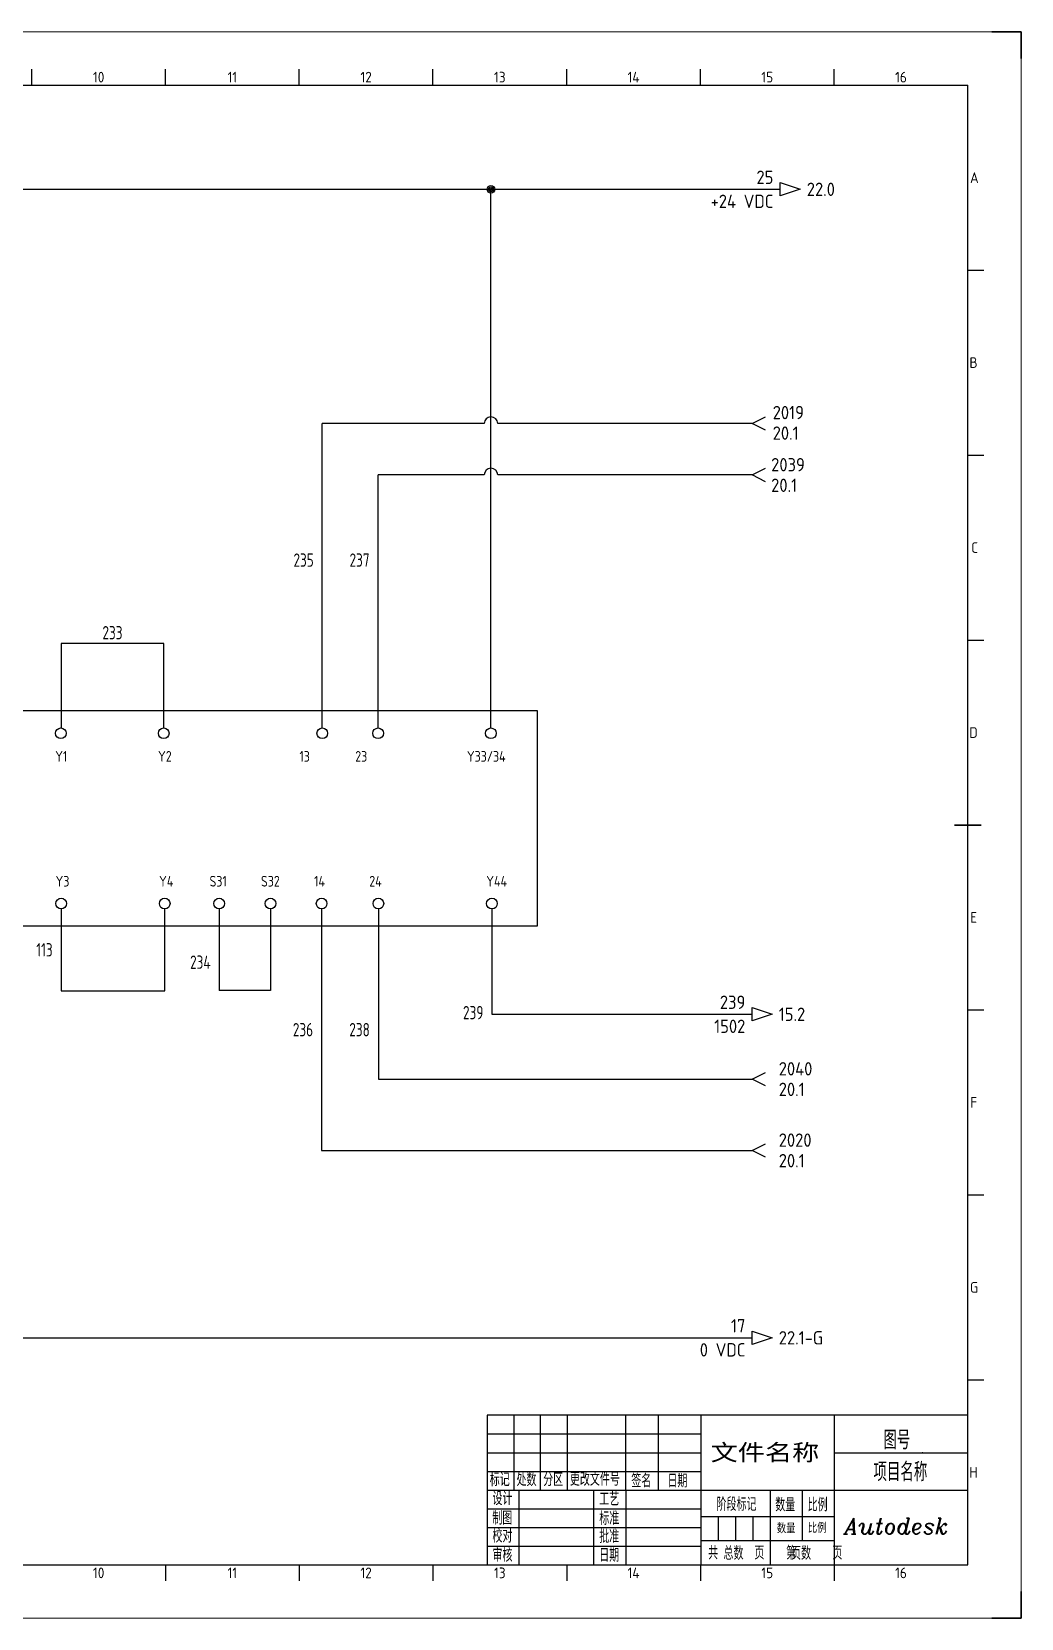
# Model space of a CAD drawing. Header units: millimetres. Extents: x 0 to 841, y 0 to 594.
# Drawn here: x 471 to 841, y 0 to 594 of the extents above; entities that cross this region are included whole.
import ezdxf
from ezdxf.enums import TextEntityAlignment as Align

# ---------------------------------------------------------------- set-up
doc = ezdxf.new("R2010")
doc.units = ezdxf.units.MM
doc.header["$LTSCALE"] = 12
for name, color, linetype in [('AE_BOR', 1, 'Continuous'), ('BLK_16.0mm^2', 7, 'Continuous'), ('BLU_1.0mm^2', 5, 'Continuous'), ('DESC', 150, 'Continuous'), ('GRN_2.5mm^2', 3, 'Continuous'), ('GRY_1.5mm^2', 9, 'Continuous'), ('LOC', 8, 'Continuous'), ('SYMS', 7, 'Continuous'), ('TAGS', 150, 'Continuous'), ('TERMS', 123, 'Continuous'), ('WIRENO', 72, 'Continuous'), ('WIREREF', 52, 'Continuous'), ('XREF', 7, 'Continuous'), ('图框_外框线', 7, 'Continuous'), ('图框_标题栏属性', 1, 'Continuous'), ('图框_标题栏文字', 6, 'Continuous')]:
    doc.layers.add(name, color=color, linetype=linetype)
doc.styles.get("Standard").update_dxf_attribs({"font": 'txt.shx', "bigfont": 'gbcbig.shx'})
doc.styles.add('WD', font='romans.shx', dxfattribs={"bigfont": 'gbcbig.shx'})
doc.styles.add('WD_IEC', font='isocp2.shx', dxfattribs={"width": 0.9, "height": 4, "bigfont": 'gbcbig.shx'})
doc.styles.add('工程字', font='gbenor.shx', dxfattribs={"bigfont": 'gbcbig.shx'})

# ---------------------------------------------------------------- blocks, each defined once
blk = doc.blocks.new('gb_a1')
for p, q in [((20, 574), (821, 574)), ((821, 20), (821, 574)), ((20, 20), (821, 20))]:
    blk.add_line(p, q)
at = {"layer": 'AE_BOR', "color": 1, "lineweight": 15}
for p, q in [((0, 594), (841, 594)), ((841, 594), (841, 0)), ((841, 0), (0, 0))]:
    blk.add_line(p, q, dxfattribs=at)
at = {"layer": 'AE_BOR', "lineweight": 30}
for p, q in [((841, 594), (830, 594)), ((841, 584), (841, 594)), ((841, 0), (841, 10)), ((841, 0), (830, 0))]:
    blk.add_line(p, q, dxfattribs=at)
at = {"layer": 'AE_BOR'}
for p, q in [((470.5625, 574), (470.5625, 580)), ((520.625, 574), (520.625, 580)), ((570.6875, 574), (570.6875, 580)), ((620.75, 574), (620.75, 580)), ((670.8125, 574), (670.8125, 580)), ((720.875, 574), (720.875, 580)), ((770.9375, 574), (770.9375, 580)), ((821, 504.75), (827, 504.75)), ((821, 435.5), (827, 435.5)), ((821, 366.25), (827, 366.25)), ((821, 227.75), (827, 227.75)), ((821, 158.5), (827, 158.5)), ((821, 89.25), (827, 89.25)), ((520.625, 20), (520.625, 14)), ((570.6875, 20), (570.6875, 14)), ((620.75, 20), (620.75, 14)), ((670.8125, 20), (670.8125, 14)), ((720.875, 20), (720.875, 14)), ((770.9375, 20), (770.9375, 14))]:
    blk.add_line(p, q, dxfattribs=at)
at = {"layer": 'AE_BOR', "color": 2, "lineweight": 30}
blk.add_line((816, 297), (826, 297), dxfattribs=at)
at = {"layer": 'AE_BOR', "style": 'WD_IEC'}
for s, p in [('10', (495.59375, 575)), ('11', (545.65625, 575)), ('12', (595.71875, 575)), ('13', (645.78125, 575)), ('14', (695.84375, 575)), ('15', (745.90625, 575)), ('16', (795.96875, 575)), ('10', (495.59375, 15)), ('11', (545.65625, 15)), ('12', (595.71875, 15)), ('13', (645.78125, 15)), ('14', (695.84375, 15)), ('15', (745.90625, 15)), ('16', (795.96875, 15))]:
    blk.add_text(s, height=4, dxfattribs=at).set_placement(p, align=Align.CENTER)
for s, p in [('A', (825.04762, 539.375)), ('B', (824.66667, 470.125)), ('C', (824.85714, 400.875)), ('D', (824.66667, 331.625)), ('E', (824.47619, 262.375)), ('F', (824.47619, 193.125)), ('G', (824.85714, 123.875)), ('H', (824.66667, 54.625))]:
    blk.add_text(s, height=4, dxfattribs=at).set_placement(p, align=Align.MIDDLE_RIGHT)
blk = doc.blocks.new('VDV1_28')
for centre in [(14.88, 72.25), (34.25, 72.25), (55.25, 72.25), (74.38, 72.25), (95.62, 72.25), (116.62, 72.25), (158.62, 72.25), (197.12, 72.25), (256.5, 72.25), (277.38, 72.25), (319.62, 72.25), (14.88, 8.5), (34, 8.5), (74.75, 8.5), (96, 8.5), (117, 8.5), (158.75, 8.5), (197.5, 8.5), (217.88, 8.5), (237.12, 8.5), (256.25, 8.5), (277.5, 8.5), (320, 8.5)]:
    blk.add_circle(centre, 2)
at = {"layer": 'BLK_16.0mm^2'}
blk.add_line((197.5, 6.5), (197.5, 6.5), dxfattribs=at)
at = {"layer": 'SYMS'}
for p, q in [((0, 80.75), (337, 80.75)), ((0, 0), (0, 80.75)), ((337, 80.75), (337, 0)), ((337, 0), (0, 0))]:
    blk.add_line(p, q, dxfattribs=at)
at = {"style": 'WD_IEC', "flags": 1}
for tag, p, height in [('X4TERM01', (12.88, 72.25), 0.256), ('X2TERM01', (14.88, 74.25), 0.256), ('X2TERM02', (34.25, 74.25), 0.256), ('X2TERM03', (55.25, 74.25), 0.256), ('X2TERM04', (74.38, 74.25), 0.256), ('X2TERM05', (95.62, 74.25), 0.256), ('X2TERM06', (116.62, 74.25), 0.256), ('X2TERM07', (158.62, 74.25), 0.256), ('X2TERM08', (197.12, 74.25), 0.256), ('X2TERM09', (256.5, 74.25), 0.256), ('X2TERM10', (277.38, 74.25), 0.256), ('X2TERM11', (319.62, 74.25), 0.256), ('X1TERM11', (321.62, 72.25), 0.256), ('X4TERM12', (12.88, 8.5), 0.256), ('X8TERM12', (14.88, 6.5), 0.256), ('X8TERM13', (34, 6.5), 0.256), ('X8TERM14', (74.75, 6.5), 0.256), ('X8TERM15', (96, 6.5), 0.256), ('X8TERM16', (117, 6.5), 0.256), ('X8TERM17', (158.75, 6.5), 0.256), ('X8TERM18', (197.5, 6.5), 0.256), ('X8TERM19', (217.88, 6.5), 0.256), ('X8TERM20', (237.12, 6.5), 0.256), ('X8TERM21', (256.25, 6.5), 0.256), ('X8TERM22', (277.5, 6.5), 0.256), ('X8TERM23', (320, 6.5), 0.256), ('X1TERM23', (322, 8.5), 0.256), ('FAMILY', (0, 0), 0.02), ('CAT', (0, 0), 0.02), ('MFG', (0, 0), 0.02), ('ASSYCODE', (0, 0), 0.02)]:
    blk.add_attdef(tag, p, '', height=height, dxfattribs=at)
at = {"style": 'WD_IEC'}
for tag, p in [('DESC1', (345.5, 44.62)), ('DESC2', (345.5, 38.25)), ('INST', (346.29, 29.39)), ('LOC', (347.11, 23.3))]:
    blk.add_attdef(tag, p, '', height=4, dxfattribs=at)
blk.add_attdef('TAG1', text='', height=4, dxfattribs=at).set_placement((21, 38.25), align=Align.CENTER)
at = {"layer": 'SYMS', "style": 'WD_IEC'}
for tag, p in [('TERM01', (12.88, 61.62)), ('TERM02', (32.12, 61.62)), ('TERM03', (53.12, 61.62)), ('TERM04', (72.25, 61.62)), ('TERM05', (93.5, 61.62)), ('TERM06', (114.5, 61.62)), ('TERM07', (156.5, 61.62)), ('TERM08', (195, 61.62)), ('TERM09', (247.95, 61.62)), ('TERM10', (268.83, 61.62)), ('TERM11', (310.62, 61.62)), ('TERM12', (10.62, 14.88)), ('TERM13', (29.75, 14.88)), ('TERM14', (63.88, 14.88)), ('TERM15', (92.12, 14.88)), ('TERM16', (113.12, 14.88)), ('TERM17', (156.62, 14.88)), ('TERM18', (195.38, 14.88)), ('TERM19', (214.27, 14.88)), ('TERM20', (233.52, 14.88)), ('TERM21', (253.43, 14.88)), ('TERM22', (274.08, 14.88)), ('TERM23', (317.88, 14.88))]:
    blk.add_attdef(tag, p, '', height=4, dxfattribs=at)
blk = doc.blocks.new('HA1X1Y')
blk.add_lwpolyline([(2.5, -1.25), (0, 0), (2.5, 1.25)])
at = {"style": 'WD_IEC'}
blk.add_attdef('DESC1', (5, 0.675), '', height=2.5, dxfattribs=at)
at = {"style": 'WD_IEC', "flags": 1}
blk.add_attdef('X4TERM01', (0, 0), '', height=0.32, dxfattribs=at)
at = {"style": 'WD_IEC'}
blk.add_attdef('DESC2', text='', height=2.5, dxfattribs=at).set_placement((5, -0.675), align=Align.TOP_LEFT)
blk = doc.blocks.new('HA1S1')
blk.add_lwpolyline([(0, 1.25), (3.75, 0), (0, -1.25)], close=True)
at = {"style": 'WD_IEC'}
for tag, height, flags, p in [('WIRENO', 2.5, 8, (-1.25, 1)), ('SIGCODE', 1, 1, (5, 1.8))]:
    blk.add_attdef(tag, text='', height=height, dxfattribs=dict(at, flags=flags)).set_placement(p, align=Align.RIGHT)
at = {"style": 'WD_IEC', "flags": 1}
blk.add_attdef('X4TERM01', (0, 0), '', height=0.32, dxfattribs=at)
at = {"style": 'WD_IEC'}
blk.add_attdef('XREF', text='', height=2.5, dxfattribs=at).set_placement((5, 0), align=Align.MIDDLE_LEFT)
blk.add_attdef('DESC1', text='', height=2.5, dxfattribs=at).set_placement((-1.25, -1), align=Align.TOP_RIGHT)
blk = doc.blocks.new('WD_WNH')
at = {"linetype": 'Continuous', "style": 'WD_IEC', "width": 0.8}
blk.add_attdef('WIRENO', text='', height=2.5, dxfattribs=at).set_placement((0, 0.75), align=Align.CENTER)
at = {"style": 'WD_IEC', "flags": 1}
for tag, p in [('W08USER', (0, 0.375)), ('W04USER', (0, 0.875)), ('W05USER', (0, 0.75)), ('W09USER', (0, 0.25)), ('W03USER', (0, 1)), ('W06USER', (0, 0.625)), ('W07USER', (0, 0.5)), ('W02USER', (0, 1.125)), ('W01USER', (0, 1.25)), ('W10USER', (0, 0.125))]:
    blk.add_attdef(tag, text='', height=0.08, dxfattribs=at).set_placement(p, align=Align.CENTER)
blk = doc.blocks.new('WD_WNV')
at = {"linetype": 'Continuous', "style": 'WD_IEC', "width": 0.8}
blk.add_attdef('WIRENO', text='', height=2.5, dxfattribs=at).set_placement((-1.6, 0), align=Align.MIDDLE_RIGHT)
at = {"style": 'WD_IEC', "flags": 1}
for tag, p in [('W08USER', (-1, 0.375)), ('W04USER', (-1, 0.875)), ('W05USER', (-1, 0.75)), ('W09USER', (-1, 0.25)), ('W03USER', (-1, 1)), ('W06USER', (-1, 0.625)), ('W07USER', (-1, 0.5)), ('W02USER', (-1, 1.125)), ('W01USER', (-1, 1.25)), ('W10USER', (-1, 0.125))]:
    blk.add_attdef(tag, text='', height=0.08, dxfattribs=at).set_placement(p, align=Align.CENTER)
blk = doc.blocks.new('CorpLogoBlock')
at = {"insert": (-46.09, 17.54), "char_height": 6, "width": 37.2055, "attachment_point": 1, "style": '工程字'}
blk.add_mtext('{\\Fitalic|c0;Autodesk}', dxfattribs=at)
blk = doc.blocks.new('GB_TitleBlock')
at = {"lineweight": -3}
for p, q in [((-50, 42), (0, 42)), ((-50, 28), (0, 28))]:
    blk.add_line(p, q, dxfattribs=at)
blk.add_point((-16.99, 42), dxfattribs=at)
at = {"layer": '图框_外框线'}
for p, q in [((-170, 56), (-170, 28)), ((-160, 28), (-160, 56)), ((-150, 56), (-150, 28)), ((-128, 28), (-128, 56)), ((-116, 56), (-116, 28)), ((-100, 56), (-100, 0)), ((-50, 56), (-50, 0)), ((-180, 49), (-100, 49)), ((-180, 42), (-100, 42)), ((-180, 35), (-100, 35)), ((-180, 28), (-50, 28)), ((-168, 0), (-168, 28)), ((-140, 0), (-140, 28)), ((-128, 28), (-128, 0)), ((-74, 28), (-74, 0)), ((-62, 28), (-62, 9)), ((-180, 21), (-100, 21)), ((-50, 18), (-100, 18)), ((-93.5, 18), (-93.5, 9)), ((-87, 18), (-87, 9)), ((-80.5, 18), (-80.5, 9)), ((-180, 14), (-100, 14)), ((-180, 7), (-100, 7)), ((-50, 9), (-100, 9))]:
    blk.add_line(p, q, dxfattribs=at)
blk.add_lwpolyline([(0, 56), (-180, 56), (-180, 0), (0, 0), (0, 56)], dxfattribs=at)
at = {"style": 'WD', "flags": 1}
blk.add_attdef('WD_TB', (-168.38, 50.46), '', height=2, dxfattribs=at)
at = {"layer": '图框_标题栏属性', "style": '工程字'}
for tag, p in [('REV3', (-179.58, 50.91)), ('REV2', (-179.43, 43.49)), ('REV1', (-179.43, 36.77))]:
    blk.add_attdef(tag, p, '', height=3, dxfattribs=at)
for tag, height, width, p, p2 in [('REV3DET', 3, 13.288798, (-148.76, 50.77), (-130.49, 50.77)), ('BY3', 3, 6.930672, (-126.95, 50.77), (-117.42, 50.77)), ('RD3', 3, 9.096075, (-114.66, 50.77), (-102.16, 50.77)), ('REV2DET', 3, 1.39216, (-148.76, 43.77), (-130.49, 43.77)), ('BY2', 3, 6.930672, (-126.95, 43.77), (-117.42, 43.77)), ('RD2', 3, 9.096075, (-114.66, 43.77), (-102.16, 43.77)), ('文件名称', 7, 2.04191, (-96.3, 38.33), (-55.63, 38.33)), ('REV1DET', 3, 13.288798, (-148.76, 36.77), (-130.49, 36.77)), ('BY1', 3, 6.930672, (-126.95, 36.77), (-117.42, 36.77)), ('RD1', 3, 9.096075, (-114.66, 36.77), (-102.16, 36.77))]:
    blk.add_attdef(tag, text='', height=height, dxfattribs=dict(at, width=width)).set_placement(p, p2, align=Align.FIT)
for tag, p in [('图号', (-26.57, 46.93)), ('项目名称', (-25.25, 35.16))]:
    blk.add_attdef(tag, text='', height=7, dxfattribs=at).set_placement(p, align=Align.MIDDLE)
at = {"layer": '图框_标题栏属性', "lineweight": -3}
for tag, p in [('设计', (-163.59, 22.3)), ('工艺', (-123.59, 22.3)), ('制图', (-163.59, 15.3)), ('标准', (-123.59, 15.3)), ('校对', (-163.59, 8.3)), ('批准', (-123.59, 8.3)), ('审核', (-163.59, 1.3)), ('日期', (-123.59, 1.3))]:
    blk.add_attdef(tag, p, '', height=5, dxfattribs=at)
at = {"layer": '图框_标题栏属性', "style": '工程字'}
for tag, height, p in [('数量', 3.5, (-68.02, 13.58)), ('比例', 3.5, (-56.4, 13.74)), ('总数', 5, (-87.74, 4.36)), ('页数', 5, (-62.45, 4.36))]:
    blk.add_attdef(tag, text='', height=height, dxfattribs=at).set_placement(p, align=Align.MIDDLE_CENTER)
at = {"layer": '图框_标题栏文字', "style": '工程字'}
for s, p in [('标记', (-179, 29.44)), ('处数', (-169, 29.44)), ('分区', (-159, 29.44)), ('更改文件号', (-149, 29.59)), ('签名', (-126, 29)), ('日期', (-112.47, 28.98)), ('设计', (-177.99, 22.35)), ('工艺', (-138.02, 22.15)), ('阶段标记', (-94.11, 20.2)), ('数量', (-72.11, 20)), ('比例', (-60, 20)), ('制图', (-178.04, 15.02)), ('标准', (-137.99, 14.92)), ('校对', (-177.99, 8.33)), ('批准', (-138.02, 8.15)), ('审核', (-177.99, 1.15)), ('日期', (-138.02, 1.15)), ('共     页   第     页', (-97.24, 2))]:
    blk.add_text(s, height=5, dxfattribs=at).set_placement(p)
blk = doc.blocks.new('wddot')
for radius in [0.72, 0.449, 0.223]:
    blk.add_circle((0, 0), radius)

msp = doc.modelspace()

# ---------------------------------------------------------------- linework, layer by layer
at = {"layer": 'BLU_1.0mm^2'}
for p, q in [((93.42, 535), (750.7, 535)), ((642.45, 333.33), (642.45, 535))]:
    msp.add_line(p, q, dxfattribs=at)
at = {"layer": 'GRN_2.5mm^2'}
msp.add_line((82.93, 105), (740.21, 105), dxfattribs=at)
at = {"layer": 'GRY_1.5mm^2'}
for p, q in [((579.32, 333.33), (579.32, 447.29)), ((639.91, 447.29), (579.32, 447.29)), ((740.2, 447.29), (644.99, 447.29)), ((600.2, 333.33), (600.2, 428.04)), ((639.91, 428.04), (600.2, 428.04)), ((740.2, 428.04), (644.99, 428.04)), ((481.57, 365), (481.57, 333.33)), ((519.95, 365), (481.57, 365)), ((519.95, 333.33), (519.95, 365)), ((481.57, 265.58), (481.57, 234.97)), ((520.32, 234.97), (520.32, 265.58)), ((540.7, 265.58), (540.7, 235)), ((559.95, 265.58), (559.95, 235)), ((579.07, 265.58), (579.07, 175.17)), ((600.32, 265.58), (600.32, 201.87)), ((642.82, 265.58), (642.82, 226.13)), ((481.57, 234.97), (520.32, 234.97)), ((559.95, 235), (540.7, 235)), ((642.82, 226.13), (740.2, 226.13)), ((600.32, 201.87), (740.2, 201.87)), ((579.07, 175.17), (740.2, 175.17))]:
    msp.add_line(p, q, dxfattribs=at)
for centre in [(642.45, 447.29), (642.45, 428.04)]:
    msp.add_arc(centre, 2.54, 0, 180, dxfattribs=at)

# ---------------------------------------------------------------- block references
for name, p in [('gb_a1', (0, 0)), ('CorpLogoBlock', (821, 20))]:
    msp.add_blockref(name, p)
ref = msp.add_blockref('GB_TitleBlock', (821, 20))
ref.add_attrib('页数', '页数', dxfattribs={"layer": '图框_标题栏属性', "height": 5, "style": '工程字'}).set_placement((758.55, 24.36), align=Align.MIDDLE_CENTER)
ref.add_attrib('总数', '总数', dxfattribs={"layer": '图框_标题栏属性', "height": 5, "style": '工程字'}).set_placement((733.26, 24.36), align=Align.MIDDLE_CENTER)
ref.add_attrib('比例', '比例', dxfattribs={"layer": '图框_标题栏属性', "height": 3.5, "style": '工程字'}).set_placement((764.6, 33.74), align=Align.MIDDLE_CENTER)
ref.add_attrib('数量', '数量', dxfattribs={"layer": '图框_标题栏属性', "height": 3.5, "style": '工程字'}).set_placement((752.98, 33.58), align=Align.MIDDLE_CENTER)
ref.add_attrib('项目名称', '项目名称', dxfattribs={"layer": '图框_标题栏属性', "height": 7, "style": '工程字'}).set_placement((795.75, 55.16), align=Align.MIDDLE)
ref.add_attrib('图号', '图号', dxfattribs={"layer": '图框_标题栏属性', "height": 7, "style": '工程字'}).set_placement((794.43, 66.93), align=Align.MIDDLE)
ref.add_attrib('文件名称', '文件名称', dxfattribs={"layer": '图框_标题栏属性', "height": 7, "style": '工程字', "width": 2.04191}).set_placement((724.7, 58.33), (765.37, 58.33), align=Align.FIT)
at = {"layer": 'SYMS'}
ref = msp.add_blockref('HA1S1', (750.7, 535), dxfattribs=dict(at, xscale=2, yscale=2, zscale=2))
ref.add_attrib('WIRENO', '25', dxfattribs={"layer": 'WIREREF', "height": 5, "style": 'WD_IEC', "flags": 8}).set_placement((748.2, 537), align=Align.RIGHT)
ref.add_attrib('DESC1', '+24 VDC', dxfattribs={"layer": 'DESC', "height": 5, "style": 'WD_IEC'}).set_placement((748.2, 533), align=Align.TOP_RIGHT)
ref.add_attrib('XREF', '22.0', dxfattribs={"layer": 'XREF', "height": 5, "style": 'WD_IEC'}).set_placement((760.7, 535), align=Align.MIDDLE_LEFT)
at = {"layer": 'SYMS', "xscale": 2, "yscale": 2, "zscale": 2}
msp.add_blockref('wddot', (642.45, 535), dxfattribs=at)
at = {"layer": 'SYMS'}
ref = msp.add_blockref('HA1X1Y', (740.2, 447.29), dxfattribs=dict(at, xscale=2, yscale=2, zscale=2))
ref.add_attrib('DESC1', '2019', (747.93, 448.92), dxfattribs={"layer": 'DESC', "height": 5, "style": 'WD_IEC'})
ref.add_attrib('DESC2', '20.1', dxfattribs={"layer": 'DESC', "height": 5, "style": 'WD_IEC'}).set_placement((747.93, 446.22), align=Align.TOP_LEFT)
ref = msp.add_blockref('HA1X1Y', (740.2, 428.04), dxfattribs=dict(at, xscale=2, yscale=2, zscale=2))
ref.add_attrib('DESC1', '2039', (747.36, 429.39), dxfattribs={"layer": 'DESC', "height": 5, "style": 'WD_IEC'})
ref.add_attrib('DESC2', '20.1', dxfattribs={"layer": 'DESC', "height": 5, "style": 'WD_IEC'}).set_placement((747.36, 426.69), align=Align.TOP_LEFT)
ref = msp.add_blockref('VDV1_28', (322.82, 259.08), dxfattribs=at)
ref.add_attrib('TERM23', 'Y44', (640.7, 273.95), dxfattribs={"layer": 'TERMS', "height": 4, "style": 'WD_IEC', "width": 0.9})
ref.add_attrib('TERM22', '24', (596.9, 273.95), dxfattribs={"layer": 'TERMS', "height": 4, "style": 'WD_IEC', "width": 0.9})
ref.add_attrib('TERM21', '14', (576.25, 273.95), dxfattribs={"layer": 'TERMS', "height": 4, "style": 'WD_IEC', "width": 0.9})
ref.add_attrib('TERM20', 'S32', (556.35, 273.95), dxfattribs={"layer": 'TERMS', "height": 4, "style": 'WD_IEC', "width": 0.9})
ref.add_attrib('TERM19', 'S31', (537.1, 273.95), dxfattribs={"layer": 'TERMS', "height": 4, "style": 'WD_IEC', "width": 0.9})
ref.add_attrib('TERM18', 'Y4', (518.2, 273.95), dxfattribs={"layer": 'TERMS', "height": 4, "style": 'WD_IEC', "width": 0.9})
ref.add_attrib('TERM17', 'Y3', (479.45, 273.95), dxfattribs={"layer": 'TERMS', "height": 4, "style": 'WD_IEC', "width": 0.9})
ref.add_attrib('TERM16', 'S34', (435.95, 273.95), dxfattribs={"layer": 'TERMS', "height": 4, "style": 'WD_IEC', "width": 0.9})
ref.add_attrib('TERM15', 'S42', (414.95, 273.95), dxfattribs={"layer": 'TERMS', "height": 4, "style": 'WD_IEC', "width": 0.9})
ref.add_attrib('TERM14', 'S33/34', (386.7, 273.95), dxfattribs={"layer": 'TERMS', "height": 4, "style": 'WD_IEC', "width": 0.9})
ref.add_attrib('TERM13', 'PE', (352.57, 273.95), dxfattribs={"layer": 'TERMS', "height": 4, "style": 'WD_IEC', "width": 0.9})
ref.add_attrib('TERM12', 'A2', (333.45, 273.95), dxfattribs={"layer": 'TERMS', "height": 4, "style": 'WD_IEC', "width": 0.9})
ref.add_attrib('TERM11', 'Y33/34', (633.45, 320.7), dxfattribs={"layer": 'TERMS', "height": 4, "style": 'WD_IEC', "width": 0.9})
ref.add_attrib('TERM10', '23', (591.65, 320.7), dxfattribs={"layer": 'TERMS', "height": 4, "style": 'WD_IEC', "width": 0.9})
ref.add_attrib('TERM09', '13', (570.77, 320.7), dxfattribs={"layer": 'TERMS', "height": 4, "style": 'WD_IEC', "width": 0.9})
ref.add_attrib('TERM08', 'Y2', (517.82, 320.7), dxfattribs={"layer": 'TERMS', "height": 4, "style": 'WD_IEC', "width": 0.9})
ref.add_attrib('TERM07', 'Y1', (479.32, 320.7), dxfattribs={"layer": 'TERMS', "height": 4, "style": 'WD_IEC', "width": 0.9})
ref.add_attrib('TERM06', 'S22', (437.32, 320.7), dxfattribs={"layer": 'TERMS', "height": 4, "style": 'WD_IEC', "width": 0.9})
ref.add_attrib('TERM05', 'S21', (416.32, 320.7), dxfattribs={"layer": 'TERMS', "height": 4, "style": 'WD_IEC', "width": 0.9})
ref.add_attrib('TERM04', 'S12', (395.07, 320.7), dxfattribs={"layer": 'TERMS', "height": 4, "style": 'WD_IEC', "width": 0.9})
ref.add_attrib('TERM03', 'B1', (375.95, 320.7), dxfattribs={"layer": 'TERMS', "height": 4, "style": 'WD_IEC', "width": 0.9})
ref.add_attrib('TERM02', 'S11', (354.95, 320.7), dxfattribs={"layer": 'TERMS', "height": 4, "style": 'WD_IEC', "width": 0.9})
ref.add_attrib('TERM01', 'A1', (335.7, 320.7), dxfattribs={"layer": 'TERMS', "height": 4, "style": 'WD_IEC', "width": 0.9})
ref.add_attrib('LOC', 'MC', (343.44, 305.68), dxfattribs={"layer": 'LOC', "height": 4, "style": 'WD_IEC', "width": 0.9})
ref.add_attrib('TAG1', '+MC-U5', dxfattribs={"layer": 'TAGS', "height": 4, "style": 'WD_IEC', "width": 0.9}).set_placement((343.82, 297.33), align=Align.CENTER)
ref = msp.add_blockref('HA1S1', (740.2, 226.13), dxfattribs=dict(at, xscale=2, yscale=2, zscale=2))
ref.add_attrib('WIRENO', '239', dxfattribs={"layer": 'WIREREF', "height": 5, "style": 'WD_IEC', "flags": 8}).set_placement((737.7, 228.13), align=Align.RIGHT)
ref.add_attrib('DESC1', '1502', dxfattribs={"layer": 'DESC', "height": 5, "style": 'WD_IEC'}).set_placement((737.7, 224.13), align=Align.TOP_RIGHT)
ref.add_attrib('XREF', '15.2', dxfattribs={"layer": 'XREF', "height": 5, "style": 'WD_IEC'}).set_placement((750.2, 226.13), align=Align.MIDDLE_LEFT)
ref = msp.add_blockref('HA1X1Y', (740.2, 201.87), dxfattribs=dict(at, xscale=2, yscale=2, zscale=2))
ref.add_attrib('DESC1', '2040', (750.2, 203.22), dxfattribs={"layer": 'DESC', "height": 5, "style": 'WD_IEC'})
ref.add_attrib('DESC2', '20.1', dxfattribs={"layer": 'DESC', "height": 5, "style": 'WD_IEC'}).set_placement((750.2, 200.52), align=Align.TOP_LEFT)
ref = msp.add_blockref('HA1X1Y', (740.2, 175.17), dxfattribs=dict(at, xscale=2, yscale=2, zscale=2))
ref.add_attrib('DESC1', '2020', (750.2, 176.52), dxfattribs={"layer": 'DESC', "height": 5, "style": 'WD_IEC'})
ref.add_attrib('DESC2', '20.1', dxfattribs={"layer": 'DESC', "height": 5, "style": 'WD_IEC'}).set_placement((750.2, 173.82), align=Align.TOP_LEFT)
ref = msp.add_blockref('HA1S1', (740.21, 105), dxfattribs=dict(at, xscale=2, yscale=2, zscale=2))
ref.add_attrib('WIRENO', '17', dxfattribs={"layer": 'WIREREF', "height": 5, "style": 'WD_IEC', "flags": 8}).set_placement((737.71, 107), align=Align.RIGHT)
ref.add_attrib('DESC1', '0 VDC', dxfattribs={"layer": 'DESC', "height": 5, "style": 'WD_IEC'}).set_placement((737.71, 103), align=Align.TOP_RIGHT)
ref.add_attrib('XREF', '22.1-G', dxfattribs={"layer": 'XREF', "height": 5, "style": 'WD_IEC'}).set_placement((750.21, 105), align=Align.MIDDLE_LEFT)
at = {"layer": 'WIRENO'}
ref = msp.add_blockref('WD_WNV', (579.32, 396.18), dxfattribs=dict(at, xscale=2, yscale=2, zscale=2))
ref.add_attrib('WIRENO', '235', dxfattribs={"linetype": 'Continuous', "height": 5, "style": 'WD_IEC', "width": 0.8}).set_placement((576.12, 396.18), align=Align.MIDDLE_RIGHT)
ref = msp.add_blockref('WD_WNV', (600.2, 396.18), dxfattribs=dict(at, xscale=2, yscale=2, zscale=2))
ref.add_attrib('WIRENO', '237', dxfattribs={"linetype": 'Continuous', "height": 5, "style": 'WD_IEC', "width": 0.8}).set_placement((597, 396.18), align=Align.MIDDLE_RIGHT)
ref = msp.add_blockref('WD_WNH', (500.76, 365), dxfattribs=dict(at, xscale=2, yscale=2, zscale=2))
ref.add_attrib('WIRENO', '233', dxfattribs={"linetype": 'Continuous', "height": 5, "style": 'WD_IEC', "width": 0.8}).set_placement((500.76, 366.5), align=Align.CENTER)
ref = msp.add_blockref('WD_WNV', (481.57, 250.28), dxfattribs=dict(at, xscale=2, yscale=2, zscale=2))
ref.add_attrib('WIRENO', '113', dxfattribs={"linetype": 'Continuous', "height": 5, "style": 'WD_IEC', "width": 0.8}).set_placement((478.37, 250.28), align=Align.MIDDLE_RIGHT)
ref = msp.add_blockref('WD_WNV', (540.7, 245.64), dxfattribs=dict(at, xscale=2, yscale=2, zscale=2))
ref.add_attrib('WIRENO', '234', dxfattribs={"linetype": 'Continuous', "height": 5, "style": 'WD_IEC', "width": 0.8}).set_placement((537.5, 245.64), align=Align.MIDDLE_RIGHT)
ref = msp.add_blockref('WD_WNV', (642.82, 226.76), dxfattribs=dict(at, xscale=2, yscale=2, zscale=2))
ref.add_attrib('WIRENO', '239', dxfattribs={"linetype": 'Continuous', "height": 5, "style": 'WD_IEC', "width": 0.8}).set_placement((639.62, 226.76), align=Align.MIDDLE_RIGHT)
ref = msp.add_blockref('WD_WNV', (579.07, 220.37), dxfattribs=dict(at, xscale=2, yscale=2, zscale=2))
ref.add_attrib('WIRENO', '236', dxfattribs={"linetype": 'Continuous', "height": 5, "style": 'WD_IEC', "width": 0.8}).set_placement((575.87, 220.37), align=Align.MIDDLE_RIGHT)
ref = msp.add_blockref('WD_WNV', (600.32, 220.37), dxfattribs=dict(at, xscale=2, yscale=2, zscale=2))
ref.add_attrib('WIRENO', '238', dxfattribs={"linetype": 'Continuous', "height": 5, "style": 'WD_IEC', "width": 0.8}).set_placement((597.12, 220.37), align=Align.MIDDLE_RIGHT)

doc.saveas('drawing.dxf')
